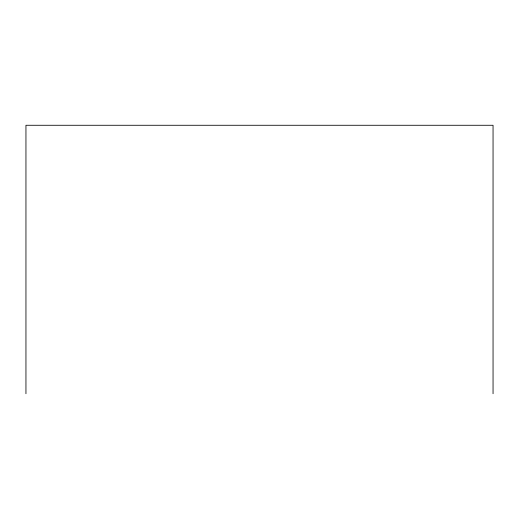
<?xml version="1.0" encoding="UTF-8"?>
<svg xmlns="http://www.w3.org/2000/svg" width="519" height="519" viewBox="0 0 519 519"><rect width="100%" height="100%" fill="white"/><g stroke="black" fill="none" stroke-linecap="round" stroke-linejoin="round"><path stroke-width="0.78" d="M493.05 393.726L493.05 125.274L25.95 125.274L25.95 393.726"/></g></svg>
